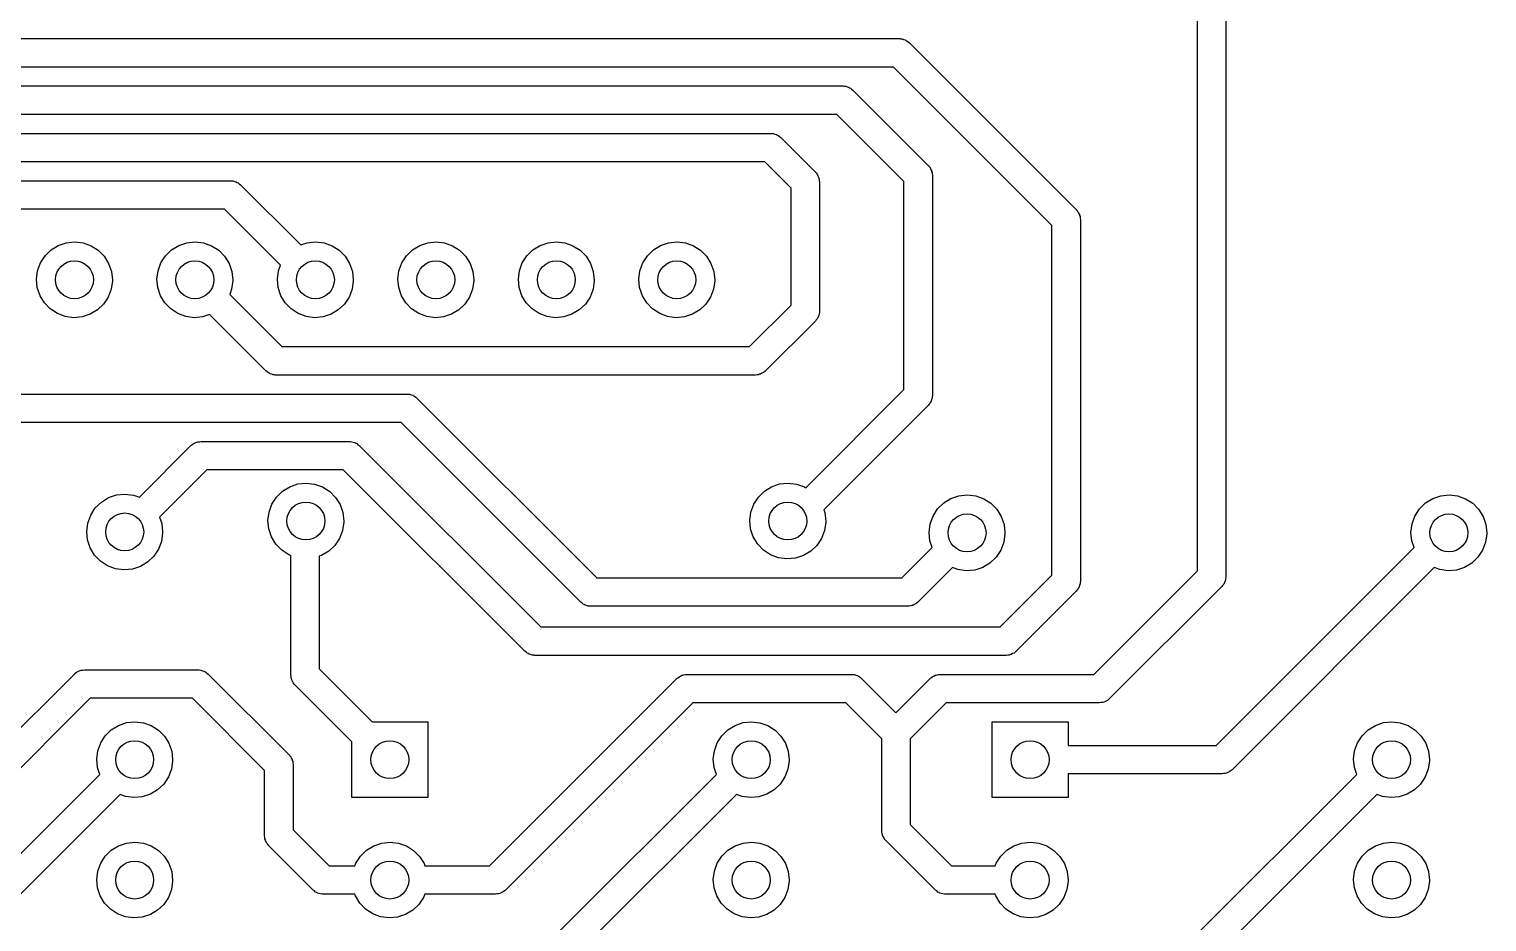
# Model space of a CAD drawing. Extents: x 21 to 79.3, y -79.1 to -20.3.
# Drawn here: x 47.74 to 78.47, y -53.02 to -34.18 of the extents above; entities that cross this region are included whole.
import ezdxf

# ---------------------------------------------------------------- set-up
doc = ezdxf.new("R2010")
doc.units = 0
doc.layers.add('BLACK', color=7, linetype='CONTINUOUS')

msp = doc.modelspace()

# ---------------------------------------------------------------- linework, layer by layer
at = {"layer": 'BLACK', "linetype": 'CONTINUOUS'}
for p, q in [((72.3675, -45.6082), (72.3675, -32.8768)), ((72.9675, -32.881), (72.9675, -45.7325)), ((46.5657, -34.3814), (66.0814, -34.3814)), ((66.0814, -34.3814), (66.0915, -34.3824)), ((66.0915, -34.3824), (66.0961, -34.3818)), ((66.0961, -34.3818), (66.1038, -34.3836)), ((66.1038, -34.3836), (66.1397, -34.3872)), ((66.1397, -34.3872), (66.1706, -34.3995)), ((66.1706, -34.3995), (66.203, -34.4072)), ((66.203, -34.4072), (66.2212, -34.4197)), ((66.2212, -34.4197), (66.2417, -34.4279)), ((66.2417, -34.4279), (66.2661, -34.4505)), ((66.2661, -34.4505), (66.2936, -34.4693)), ((66.2936, -34.4693), (69.8121, -37.9879)), ((65.9572, -34.9814), (46.4414, -34.9814)), ((69.3, -38.3243), (65.9572, -34.9814)), ((43.2443, -35.381), (64.891, -35.381)), ((64.891, -35.381), (64.901, -35.3819)), ((64.901, -35.3819), (64.9056, -35.3813)), ((64.9056, -35.3813), (64.9134, -35.3832)), ((64.9134, -35.3832), (64.9492, -35.3867)), ((64.9492, -35.3867), (64.9801, -35.399)), ((64.9801, -35.399), (65.0125, -35.4067)), ((65.0125, -35.4067), (65.0307, -35.4192)), ((65.0307, -35.4192), (65.0513, -35.4274)), ((65.0513, -35.4274), (65.0757, -35.45)), ((65.0757, -35.45), (65.1031, -35.4688)), ((65.1031, -35.4688), (66.6921, -37.0579)), ((64.7667, -35.981), (43.12, -35.981)), ((66.18, -37.3943), (64.7667, -35.981)), ((42.4147, -36.3805), (63.3705, -36.3805)), ((63.3705, -36.3805), (63.3805, -36.3815)), ((63.3805, -36.3815), (63.3851, -36.3808)), ((63.3851, -36.3808), (63.3929, -36.3827)), ((63.3929, -36.3827), (63.4287, -36.3862)), ((63.4287, -36.3862), (63.4597, -36.3985)), ((63.4597, -36.3985), (63.492, -36.4062)), ((63.492, -36.4062), (63.5102, -36.4187)), ((63.5102, -36.4187), (63.5308, -36.4269)), ((63.5308, -36.4269), (63.5552, -36.4495)), ((63.5552, -36.4495), (63.5826, -36.4683)), ((63.5826, -36.4683), (64.3121, -37.1979)), ((63.2462, -36.9805), (42.2905, -36.9805)), ((63.8, -37.5343), (63.2462, -36.9805)), ((66.6921, -37.0579), (66.6985, -37.0657)), ((66.6985, -37.0657), (66.7022, -37.0685)), ((66.7022, -37.0685), (66.7064, -37.0753)), ((66.7064, -37.0753), (66.7293, -37.1031)), ((66.7293, -37.1031), (66.7424, -37.1337)), ((66.7424, -37.1337), (66.7599, -37.162)), ((66.7599, -37.162), (66.7639, -37.1837)), ((66.7639, -37.1837), (66.7727, -37.204)), ((39.1243, -37.38), (51.98, -37.38)), ((51.98, -37.38), (51.9901, -37.381)), ((51.9901, -37.381), (51.9947, -37.3804)), ((51.9947, -37.3804), (52.0024, -37.3822)), ((52.0024, -37.3822), (52.0383, -37.3857)), ((52.0383, -37.3857), (52.0692, -37.398)), ((52.0692, -37.398), (52.1015, -37.4057)), ((52.1015, -37.4057), (52.1198, -37.4182)), ((52.1198, -37.4182), (52.1403, -37.4264)), ((52.1403, -37.4264), (52.1647, -37.449)), ((52.1647, -37.449), (52.1921, -37.4679)), ((52.1921, -37.4679), (53.46, -38.7357)), ((64.3121, -37.1979), (64.3185, -37.2057)), ((64.3185, -37.2057), (64.3222, -37.2085)), ((64.3222, -37.2085), (64.3264, -37.2153)), ((64.3264, -37.2153), (64.3493, -37.2431)), ((64.3493, -37.2431), (64.3624, -37.2737)), ((64.3624, -37.2737), (64.3799, -37.302)), ((64.3799, -37.302), (64.3839, -37.3237)), ((64.3839, -37.3237), (64.3927, -37.344)), ((64.3927, -37.344), (64.3939, -37.3773)), ((64.3939, -37.3773), (64.4, -37.41)), ((64.4, -37.41), (64.4, -40.13)), ((66.18, -41.7857), (66.18, -37.3943)), ((66.7727, -37.204), (66.7739, -37.2373)), ((66.7739, -37.2373), (66.78, -37.27)), ((66.78, -37.27), (66.78, -41.91)), ((63.8, -40.0057), (63.8, -37.5343)), ((51.8557, -37.98), (39, -37.98)), ((53.0365, -39.1608), (51.8557, -37.98)), ((69.8121, -37.9879), (69.8185, -37.9957)), ((69.8185, -37.9957), (69.8222, -37.9985)), ((69.8222, -37.9985), (69.8264, -38.0053)), ((69.8264, -38.0053), (69.8493, -38.0331)), ((69.8493, -38.0331), (69.8624, -38.0637)), ((69.8624, -38.0637), (69.8799, -38.092)), ((69.8799, -38.092), (69.8839, -38.1137)), ((69.3, -45.7057), (69.3, -38.3243)), ((69.8839, -38.1137), (69.8927, -38.134)), ((69.8927, -38.134), (69.8939, -38.1673)), ((69.8939, -38.1673), (69.9, -38.2)), ((69.9, -38.2), (69.9, -45.83)), ((48.3494, -38.7461), (48.5182, -38.6887)), ((48.5182, -38.6887), (48.6956, -38.67)), ((48.6956, -38.67), (48.8727, -38.6911)), ((48.8727, -38.6911), (49.0407, -38.751)), ((50.8894, -38.7461), (51.0582, -38.6887)), ((51.0582, -38.6887), (51.2356, -38.67)), ((51.2356, -38.67), (51.4127, -38.6911)), ((51.4127, -38.6911), (51.5807, -38.751)), ((53.46, -38.7357), (53.5982, -38.6887)), ((53.5982, -38.6887), (53.7756, -38.67)), ((53.7756, -38.67), (53.9527, -38.6911)), ((53.9527, -38.6911), (54.1207, -38.751)), ((55.9694, -38.7461), (56.1382, -38.6887)), ((56.1382, -38.6887), (56.3156, -38.67)), ((56.3156, -38.67), (56.4927, -38.6911)), ((56.4927, -38.6911), (56.6607, -38.751)), ((58.5094, -38.7461), (58.6782, -38.6887)), ((58.6782, -38.6887), (58.8556, -38.67)), ((58.8556, -38.67), (59.0327, -38.6911)), ((59.0327, -38.6911), (59.2007, -38.751)), ((61.0494, -38.7461), (61.2182, -38.6887)), ((61.2182, -38.6887), (61.3956, -38.67)), ((61.3956, -38.67), (61.5727, -38.6911)), ((61.5727, -38.6911), (61.7407, -38.751)), ((47.9734, -39.1143), (48.07, -38.9644)), ((48.07, -38.9644), (48.1975, -38.8396)), ((48.1975, -38.8396), (48.3494, -38.7461)), ((49.0407, -38.751), (49.1913, -38.8465)), ((49.1913, -38.8465), (49.317, -38.9731)), ((49.317, -38.9731), (49.4115, -39.1243)), ((50.5134, -39.1143), (50.61, -38.9644)), ((50.61, -38.9644), (50.7375, -38.8396)), ((50.7375, -38.8396), (50.8894, -38.7461)), ((51.5807, -38.751), (51.7313, -38.8465)), ((51.7313, -38.8465), (51.857, -38.9731)), ((51.857, -38.9731), (51.9515, -39.1243)), ((54.1207, -38.751), (54.2713, -38.8465)), ((54.2713, -38.8465), (54.397, -38.9731)), ((54.397, -38.9731), (54.4915, -39.1243)), ((55.5934, -39.1143), (55.69, -38.9644)), ((55.69, -38.9644), (55.8175, -38.8396)), ((55.8175, -38.8396), (55.9694, -38.7461)), ((56.6607, -38.751), (56.8113, -38.8465)), ((56.8113, -38.8465), (56.937, -38.9731)), ((56.937, -38.9731), (57.0315, -39.1243)), ((58.1334, -39.1143), (58.23, -38.9644)), ((58.23, -38.9644), (58.3575, -38.8396)), ((58.3575, -38.8396), (58.5094, -38.7461)), ((59.2007, -38.751), (59.3513, -38.8465)), ((59.3513, -38.8465), (59.477, -38.9731)), ((59.477, -38.9731), (59.5715, -39.1243)), ((60.6734, -39.1143), (60.77, -38.9644)), ((60.77, -38.9644), (60.8975, -38.8396)), ((60.8975, -38.8396), (61.0494, -38.7461)), ((61.7407, -38.751), (61.8913, -38.8465)), ((61.8913, -38.8465), (62.017, -38.9731)), ((62.017, -38.9731), (62.1115, -39.1243)), ((47.8901, -39.4588), (47.9124, -39.2819)), ((47.9124, -39.2819), (47.9734, -39.1143)), ((49.4115, -39.1243), (49.4701, -39.2928)), ((49.4701, -39.2928), (49.49, -39.47)), ((50.4301, -39.4588), (50.4524, -39.2819)), ((50.4524, -39.2819), (50.5134, -39.1143)), ((51.9515, -39.1243), (52.0101, -39.2928)), ((52.0101, -39.2928), (52.03, -39.47)), ((52.9701, -39.4588), (52.9924, -39.2819)), ((52.9924, -39.2819), (53.0365, -39.1608)), ((54.4915, -39.1243), (54.5501, -39.2928)), ((54.5501, -39.2928), (54.57, -39.47)), ((55.5101, -39.4588), (55.5324, -39.2819)), ((55.5324, -39.2819), (55.5934, -39.1143)), ((57.0315, -39.1243), (57.0901, -39.2928)), ((57.0901, -39.2928), (57.11, -39.47)), ((58.0501, -39.4588), (58.0724, -39.2819)), ((58.0724, -39.2819), (58.1334, -39.1143)), ((59.5715, -39.1243), (59.6301, -39.2928)), ((59.6301, -39.2928), (59.65, -39.47)), ((60.5901, -39.4588), (60.6124, -39.2819)), ((60.6124, -39.2819), (60.6734, -39.1143)), ((62.1115, -39.1243), (62.1701, -39.2928)), ((62.1701, -39.2928), (62.19, -39.47)), ((47.9075, -39.6363), (47.8901, -39.4588)), ((47.9638, -39.8056), (47.9075, -39.6363)), ((49.4897, -39.4923), (49.4649, -39.669)), ((49.49, -39.47), (49.4897, -39.4923)), ((50.4475, -39.6363), (50.4301, -39.4588)), ((50.5038, -39.8056), (50.4475, -39.6363)), ((52.0297, -39.4923), (52.0049, -39.669)), ((52.03, -39.47), (52.0297, -39.4923)), ((52.9875, -39.6363), (52.9701, -39.4588)), ((53.0438, -39.8056), (52.9875, -39.6363)), ((54.5697, -39.4923), (54.5449, -39.669)), ((54.57, -39.47), (54.5697, -39.4923)), ((55.5275, -39.6363), (55.5101, -39.4588)), ((55.5838, -39.8056), (55.5275, -39.6363)), ((57.1097, -39.4923), (57.0849, -39.669)), ((57.11, -39.47), (57.1097, -39.4923)), ((58.0675, -39.6363), (58.0501, -39.4588)), ((58.1238, -39.8056), (58.0675, -39.6363)), ((59.6497, -39.4923), (59.6249, -39.669)), ((59.65, -39.47), (59.6497, -39.4923)), ((60.6075, -39.6363), (60.5901, -39.4588)), ((60.6638, -39.8056), (60.6075, -39.6363)), ((62.1897, -39.4923), (62.1649, -39.669)), ((62.19, -39.47), (62.1897, -39.4923)), ((48.0562, -39.9581), (47.9638, -39.8056)), ((49.4015, -39.8357), (49.3028, -39.9842)), ((49.4649, -39.669), (49.4015, -39.8357)), ((50.5962, -39.9581), (50.5038, -39.8056)), ((52.0049, -39.669), (51.9631, -39.7789)), ((51.9631, -39.7789), (53.0647, -40.8805)), ((53.1362, -39.9581), (53.0438, -39.8056)), ((54.4815, -39.8357), (54.3828, -39.9842)), ((54.5449, -39.669), (54.4815, -39.8357)), ((55.6762, -39.9581), (55.5838, -39.8056)), ((57.0215, -39.8357), (56.9228, -39.9842)), ((57.0849, -39.669), (57.0215, -39.8357)), ((58.2162, -39.9581), (58.1238, -39.8056)), ((59.5615, -39.8357), (59.4628, -39.9842)), ((59.6249, -39.669), (59.5615, -39.8357)), ((60.7562, -39.9581), (60.6638, -39.8056)), ((62.1015, -39.8357), (62.0028, -39.9842)), ((62.1649, -39.669), (62.1015, -39.8357)), ((48.1801, -40.0864), (48.0562, -39.9581)), ((48.3293, -40.1841), (48.1801, -40.0864)), ((48.4965, -40.2462), (48.3293, -40.1841)), ((48.6732, -40.2698), (48.4965, -40.2462)), ((48.8509, -40.2537), (48.6732, -40.2698)), ((49.0205, -40.1985), (48.8509, -40.2537)), ((49.1737, -40.1072), (49.0205, -40.1985)), ((49.3028, -39.9842), (49.1737, -40.1072)), ((50.7201, -40.0864), (50.5962, -39.9581)), ((50.8693, -40.1841), (50.7201, -40.0864)), ((51.0365, -40.2462), (50.8693, -40.1841)), ((51.2132, -40.2698), (51.0365, -40.2462)), ((51.3909, -40.2537), (51.2132, -40.2698)), ((51.5407, -40.205), (51.3909, -40.2537)), ((52.7283, -41.3926), (51.5407, -40.205)), ((53.2601, -40.0864), (53.1362, -39.9581)), ((53.4093, -40.1841), (53.2601, -40.0864)), ((53.5765, -40.2462), (53.4093, -40.1841)), ((53.7532, -40.2698), (53.5765, -40.2462)), ((53.9309, -40.2537), (53.7532, -40.2698)), ((54.1005, -40.1985), (53.9309, -40.2537)), ((54.2537, -40.1072), (54.1005, -40.1985)), ((54.3828, -39.9842), (54.2537, -40.1072)), ((55.8001, -40.0864), (55.6762, -39.9581)), ((55.9493, -40.1841), (55.8001, -40.0864)), ((56.1165, -40.2462), (55.9493, -40.1841)), ((56.2932, -40.2698), (56.1165, -40.2462)), ((56.4709, -40.2537), (56.2932, -40.2698)), ((56.6405, -40.1985), (56.4709, -40.2537)), ((56.7937, -40.1072), (56.6405, -40.1985)), ((56.9228, -39.9842), (56.7937, -40.1072)), ((58.3401, -40.0864), (58.2162, -39.9581)), ((58.4893, -40.1841), (58.3401, -40.0864)), ((58.6565, -40.2462), (58.4893, -40.1841)), ((58.8332, -40.2698), (58.6565, -40.2462)), ((59.0109, -40.2537), (58.8332, -40.2698)), ((59.1805, -40.1985), (59.0109, -40.2537)), ((59.3337, -40.1072), (59.1805, -40.1985)), ((59.4628, -39.9842), (59.3337, -40.1072)), ((60.8801, -40.0864), (60.7562, -39.9581)), ((61.0293, -40.1841), (60.8801, -40.0864)), ((61.1965, -40.2462), (61.0293, -40.1841)), ((61.3732, -40.2698), (61.1965, -40.2462)), ((61.5509, -40.2537), (61.3732, -40.2698)), ((61.7205, -40.1985), (61.5509, -40.2537)), ((61.8737, -40.1072), (61.7205, -40.1985)), ((62.0028, -39.9842), (61.8737, -40.1072)), ((62.9253, -40.8805), (63.8, -40.0057)), ((64.3743, -40.2515), (64.3618, -40.2698)), ((64.382, -40.2192), (64.3743, -40.2515)), ((64.3943, -40.1883), (64.382, -40.2192)), ((64.3978, -40.1524), (64.3943, -40.1883)), ((64.3996, -40.1447), (64.3978, -40.1524)), ((64.4, -40.13), (64.399, -40.1401)), ((64.399, -40.1401), (64.3996, -40.1447)), ((64.3121, -40.3421), (63.2617, -41.3926)), ((64.331, -40.3147), (64.3121, -40.3421)), ((64.3536, -40.2903), (64.331, -40.3147)), ((64.3618, -40.2698), (64.3536, -40.2903)), ((53.0647, -40.8805), (62.9253, -40.8805)), ((52.7558, -41.4114), (52.7283, -41.3926)), ((52.7802, -41.4341), (52.7558, -41.4114)), ((52.8007, -41.4423), (52.7802, -41.4341)), ((52.8189, -41.4548), (52.8007, -41.4423)), ((52.8513, -41.4624), (52.8189, -41.4548)), ((52.8822, -41.4748), (52.8513, -41.4624)), ((52.9181, -41.4783), (52.8822, -41.4748)), ((52.9258, -41.4801), (52.9181, -41.4783)), ((52.9304, -41.4795), (52.9258, -41.4801)), ((52.9405, -41.4805), (52.9304, -41.4795)), ((63.0495, -41.4805), (52.9405, -41.4805)), ((63.0822, -41.4744), (63.0495, -41.4805)), ((63.1155, -41.4731), (63.0822, -41.4744)), ((63.1358, -41.4644), (63.1155, -41.4731)), ((63.1575, -41.4604), (63.1358, -41.4644)), ((63.1858, -41.4429), (63.1575, -41.4604)), ((63.2164, -41.4298), (63.1858, -41.4429)), ((63.2443, -41.4069), (63.2164, -41.4298)), ((63.251, -41.4027), (63.2443, -41.4069)), ((63.2538, -41.399), (63.251, -41.4027)), ((63.2617, -41.3926), (63.2538, -41.399)), ((64.1077, -43.8581), (66.18, -41.7857)), ((43.9043, -41.88), (55.7, -41.88)), ((55.7, -41.88), (55.7101, -41.881)), ((55.7101, -41.881), (55.7147, -41.8804)), ((55.7147, -41.8804), (55.7224, -41.8822)), ((55.7224, -41.8822), (55.7583, -41.8857)), ((55.7583, -41.8857), (55.7892, -41.898)), ((55.7892, -41.898), (55.8215, -41.9057)), ((55.8215, -41.9057), (55.8398, -41.9182)), ((55.8398, -41.9182), (55.8603, -41.9264)), ((55.8603, -41.9264), (55.8847, -41.949)), ((55.8847, -41.949), (55.9121, -41.9679)), ((55.9121, -41.9679), (59.7038, -45.7595)), ((66.711, -42.0947), (66.6921, -42.1221)), ((66.7336, -42.0703), (66.711, -42.0947)), ((66.7418, -42.0498), (66.7336, -42.0703)), ((66.7543, -42.0315), (66.7418, -42.0498)), ((66.762, -41.9992), (66.7543, -42.0315)), ((66.7743, -41.9683), (66.762, -41.9992)), ((66.7778, -41.9324), (66.7743, -41.9683)), ((66.7796, -41.9247), (66.7778, -41.9324)), ((66.78, -41.91), (66.779, -41.92)), ((66.779, -41.92), (66.7796, -41.9247)), ((66.6921, -42.1221), (64.4898, -44.3245)), ((55.5757, -42.48), (43.78, -42.48)), ((59.3674, -46.2716), (55.5757, -42.48)), ((50.0595, -44.0563), (51.1474, -42.9684)), ((51.1474, -42.9684), (51.1552, -42.9619)), ((51.1552, -42.9619), (51.158, -42.9582)), ((51.158, -42.9582), (51.1648, -42.9541)), ((51.1648, -42.9541), (51.1926, -42.9312)), ((51.1926, -42.9312), (51.2232, -42.9181)), ((51.2232, -42.9181), (51.2515, -42.9006)), ((51.2515, -42.9006), (51.2732, -42.8966)), ((51.2732, -42.8966), (51.2936, -42.8878)), ((51.2936, -42.8878), (51.3268, -42.8866)), ((51.3268, -42.8866), (51.3595, -42.8805)), ((51.3595, -42.8805), (54.4805, -42.8805)), ((54.4805, -42.8805), (54.4905, -42.8815)), ((54.4905, -42.8815), (54.4951, -42.8808)), ((54.4951, -42.8808), (54.5029, -42.8827)), ((54.5029, -42.8827), (54.5388, -42.8862)), ((54.5388, -42.8862), (54.5697, -42.8985)), ((54.5697, -42.8985), (54.602, -42.9062)), ((54.602, -42.9062), (54.6203, -42.9187)), ((54.6203, -42.9187), (54.6408, -42.9269)), ((54.6408, -42.9269), (54.6652, -42.9495)), ((54.6652, -42.9495), (54.6926, -42.9684)), ((54.6926, -42.9684), (58.5202, -46.796)), ((51.4838, -43.4805), (50.484, -44.4803)), ((54.3562, -43.4805), (51.4838, -43.4805)), ((58.1838, -47.3081), (54.3562, -43.4805)), ((52.95, -44.0544), (53.0775, -43.9296)), ((53.0775, -43.9296), (53.2294, -43.8361)), ((53.2294, -43.8361), (53.3982, -43.7787)), ((53.3982, -43.7787), (53.5756, -43.76)), ((53.5756, -43.76), (53.7527, -43.7811)), ((53.7527, -43.7811), (53.9207, -43.841)), ((53.9207, -43.841), (54.0713, -43.9365)), ((54.0713, -43.9365), (54.197, -44.0631)), ((63.11, -44.0544), (63.2375, -43.9296)), ((63.2375, -43.9296), (63.3894, -43.8361)), ((63.3894, -43.8361), (63.5582, -43.7787)), ((63.5582, -43.7787), (63.7356, -43.76)), ((63.7356, -43.76), (63.9127, -43.7811)), ((63.9127, -43.7811), (64.0807, -43.841)), ((64.0807, -43.841), (64.1077, -43.8581)), ((49.13, -44.2844), (49.2575, -44.1596)), ((49.2575, -44.1596), (49.4094, -44.0661)), ((49.4094, -44.0661), (49.5782, -44.0087)), ((49.5782, -44.0087), (49.7556, -43.99)), ((49.7556, -43.99), (49.9327, -44.0111)), ((49.9327, -44.0111), (50.0595, -44.0563)), ((52.7924, -44.3719), (52.8534, -44.2043)), ((52.8534, -44.2043), (52.95, -44.0544)), ((54.197, -44.0631), (54.2915, -44.2143)), ((54.2915, -44.2143), (54.3501, -44.3828)), ((62.9524, -44.3719), (63.0134, -44.2043)), ((63.0134, -44.2043), (63.11, -44.0544)), ((66.89, -44.3044), (67.0175, -44.1796)), ((67.0175, -44.1796), (67.1694, -44.0861)), ((67.1694, -44.0861), (67.3382, -44.0287)), ((67.3382, -44.0287), (67.5156, -44.01)), ((67.5156, -44.01), (67.6927, -44.0311)), ((67.6927, -44.0311), (67.8607, -44.091)), ((67.8607, -44.091), (68.0113, -44.1865)), ((68.0113, -44.1865), (68.137, -44.3131)), ((77.05, -44.3044), (77.1775, -44.1796)), ((77.1775, -44.1796), (77.3294, -44.0861)), ((77.3294, -44.0861), (77.4982, -44.0287)), ((77.4982, -44.0287), (77.6756, -44.01)), ((77.6756, -44.01), (77.8527, -44.0311)), ((77.8527, -44.0311), (78.0207, -44.091)), ((78.0207, -44.091), (78.1713, -44.1865)), ((78.1713, -44.1865), (78.297, -44.3131)), ((48.9724, -44.6019), (49.0334, -44.4343)), ((49.0334, -44.4343), (49.13, -44.2844)), ((50.484, -44.4803), (50.5301, -44.6128)), ((52.7701, -44.5488), (52.7924, -44.3719)), ((52.7875, -44.7263), (52.7701, -44.5488)), ((54.3501, -44.3828), (54.37, -44.56)), ((54.37, -44.56), (54.3697, -44.5823)), ((62.9301, -44.5488), (62.9524, -44.3719)), ((62.9475, -44.7263), (62.9301, -44.5488)), ((64.4898, -44.3245), (64.5101, -44.3828)), ((64.5101, -44.3828), (64.53, -44.56)), ((64.53, -44.56), (64.5297, -44.5823)), ((66.7324, -44.6219), (66.7934, -44.4543)), ((66.7934, -44.4543), (66.89, -44.3044)), ((68.137, -44.3131), (68.2315, -44.4643)), ((68.2315, -44.4643), (68.2901, -44.6328)), ((76.8924, -44.6219), (76.9534, -44.4543)), ((76.9534, -44.4543), (77.05, -44.3044)), ((78.297, -44.3131), (78.3915, -44.4643)), ((78.3915, -44.4643), (78.4501, -44.6328)), ((48.9501, -44.7788), (48.9724, -44.6019)), ((48.9675, -44.9563), (48.9501, -44.7788)), ((50.5497, -44.8123), (50.5249, -44.989)), ((50.5301, -44.6128), (50.55, -44.79)), ((50.55, -44.79), (50.5497, -44.8123)), ((52.8438, -44.8956), (52.7875, -44.7263)), ((54.3449, -44.759), (54.2815, -44.9257)), ((54.3697, -44.5823), (54.3449, -44.759)), ((63.0038, -44.8956), (62.9475, -44.7263)), ((64.5049, -44.759), (64.4415, -44.9257)), ((64.5297, -44.5823), (64.5049, -44.759)), ((66.7101, -44.7988), (66.7324, -44.6219)), ((66.7275, -44.9763), (66.7101, -44.7988)), ((68.3097, -44.8323), (68.2849, -45.009)), ((68.2901, -44.6328), (68.31, -44.81)), ((68.31, -44.81), (68.3097, -44.8323)), ((76.8701, -44.7988), (76.8924, -44.6219)), ((76.8875, -44.9763), (76.8701, -44.7988)), ((78.4697, -44.8323), (78.4449, -45.009)), ((78.4501, -44.6328), (78.47, -44.81)), ((78.47, -44.81), (78.4697, -44.8323)), ((49.0238, -45.1256), (48.9675, -44.9563)), ((49.1162, -45.2781), (49.0238, -45.1256)), ((50.4615, -45.1557), (50.3628, -45.3042)), ((50.5249, -44.989), (50.4615, -45.1557)), ((52.9362, -45.0481), (52.8438, -44.8956)), ((53.0601, -45.1764), (52.9362, -45.0481)), ((53.2093, -45.2741), (53.0601, -45.1764)), ((54.1828, -45.0742), (54.0537, -45.1972)), ((54.2815, -44.9257), (54.1828, -45.0742)), ((63.0962, -45.0481), (63.0038, -44.8956)), ((63.2201, -45.1764), (63.0962, -45.0481)), ((63.3693, -45.2741), (63.2201, -45.1764)), ((64.3428, -45.0742), (64.2137, -45.1972)), ((64.4415, -44.9257), (64.3428, -45.0742)), ((66.1362, -45.7595), (66.7754, -45.1203)), ((66.7754, -45.1203), (66.7275, -44.9763)), ((68.2215, -45.1757), (68.1228, -45.3242)), ((68.2849, -45.009), (68.2215, -45.1757)), ((72.7607, -49.295), (76.9354, -45.1203)), ((76.9354, -45.1203), (76.8875, -44.9763)), ((78.3815, -45.1757), (78.2828, -45.3242)), ((78.4449, -45.009), (78.3815, -45.1757)), ((49.2401, -45.4064), (49.1162, -45.2781)), ((49.3893, -45.5041), (49.2401, -45.4064)), ((50.2337, -45.4272), (50.0805, -45.5185)), ((50.3628, -45.3042), (50.2337, -45.4272)), ((53.25, -45.2892), (53.2093, -45.2741)), ((53.25, -47.805), (53.25, -45.2892)), ((53.9005, -45.2885), (53.85, -45.3049)), ((53.85, -45.3049), (53.85, -47.6807)), ((54.0537, -45.1972), (53.9005, -45.2885)), ((63.5365, -45.3362), (63.3693, -45.2741)), ((63.7132, -45.3598), (63.5365, -45.3362)), ((63.8909, -45.3437), (63.7132, -45.3598)), ((64.0605, -45.2885), (63.8909, -45.3437)), ((64.2137, -45.1972), (64.0605, -45.2885)), ((67.9937, -45.4472), (67.8405, -45.5385)), ((68.1228, -45.3242), (67.9937, -45.4472)), ((78.1537, -45.4472), (78.0005, -45.5385)), ((78.2828, -45.3242), (78.1537, -45.4472)), ((49.5565, -45.5662), (49.3893, -45.5041)), ((49.7332, -45.5898), (49.5565, -45.5662)), ((49.9109, -45.5737), (49.7332, -45.5898)), ((50.0805, -45.5185), (49.9109, -45.5737)), ((59.7038, -45.7595), (66.1362, -45.7595)), ((67.201, -45.5433), (66.4726, -46.2716)), ((67.3165, -45.5862), (67.201, -45.5433)), ((67.4932, -45.6098), (67.3165, -45.5862)), ((67.6709, -45.5937), (67.4932, -45.6098)), ((67.8405, -45.5385), (67.6709, -45.5937)), ((68.2098, -46.796), (69.3, -45.7057)), ((70.1802, -47.7955), (72.3675, -45.6082)), ((72.9618, -45.7908), (72.9495, -45.8217)), ((72.9653, -45.7549), (72.9618, -45.7908)), ((72.9671, -45.7472), (72.9653, -45.7549)), ((72.9675, -45.7325), (72.9665, -45.7426)), ((72.9665, -45.7426), (72.9671, -45.7472)), ((77.361, -45.5433), (73.0971, -49.8071)), ((77.4765, -45.5862), (77.361, -45.5433)), ((77.6532, -45.6098), (77.4765, -45.5862)), ((77.8309, -45.5937), (77.6532, -45.6098)), ((78.0005, -45.5385), (77.8309, -45.5937)), ((69.8121, -46.0421), (68.5462, -47.3081)), ((69.831, -46.0147), (69.8121, -46.0421)), ((69.8536, -45.9903), (69.831, -46.0147)), ((69.8618, -45.9698), (69.8536, -45.9903)), ((69.8743, -45.9515), (69.8618, -45.9698)), ((69.882, -45.9192), (69.8743, -45.9515)), ((69.8943, -45.8883), (69.882, -45.9192)), ((69.8978, -45.8524), (69.8943, -45.8883)), ((69.8996, -45.8447), (69.8978, -45.8524)), ((69.9, -45.83), (69.899, -45.84)), ((69.899, -45.84), (69.8996, -45.8447)), ((72.8796, -45.9446), (70.5166, -48.3076)), ((72.8985, -45.9172), (72.8796, -45.9446)), ((72.9211, -45.8928), (72.8985, -45.9172)), ((72.9293, -45.8723), (72.9211, -45.8928)), ((72.9418, -45.854), (72.9293, -45.8723)), ((72.9495, -45.8217), (72.9418, -45.854)), ((59.3948, -46.2905), (59.3674, -46.2716)), ((59.4192, -46.3131), (59.3948, -46.2905)), ((59.4397, -46.3213), (59.4192, -46.3131)), ((59.458, -46.3338), (59.4397, -46.3213)), ((59.4903, -46.3415), (59.458, -46.3338)), ((59.5212, -46.3538), (59.4903, -46.3415)), ((59.5571, -46.3573), (59.5212, -46.3538)), ((59.5649, -46.3592), (59.5571, -46.3573)), ((59.5695, -46.3585), (59.5649, -46.3592)), ((59.5795, -46.3595), (59.5695, -46.3585)), ((66.2605, -46.3595), (59.5795, -46.3595)), ((66.2932, -46.3534), (66.2605, -46.3595)), ((66.3264, -46.3522), (66.2932, -46.3534)), ((66.3468, -46.3434), (66.3264, -46.3522)), ((66.3685, -46.3394), (66.3468, -46.3434)), ((66.3968, -46.3219), (66.3685, -46.3394)), ((66.4274, -46.3088), (66.3968, -46.3219)), ((66.4552, -46.2859), (66.4274, -46.3088)), ((66.462, -46.2818), (66.4552, -46.2859)), ((66.4648, -46.2781), (66.462, -46.2818)), ((66.4726, -46.2716), (66.4648, -46.2781)), ((58.5202, -46.796), (68.2098, -46.796)), ((58.2113, -47.3269), (58.1838, -47.3081)), ((58.2357, -47.3495), (58.2113, -47.3269)), ((68.5288, -47.3224), (68.5009, -47.3453)), ((68.5355, -47.3182), (68.5288, -47.3224)), ((68.5384, -47.3145), (68.5355, -47.3182)), ((68.5462, -47.3081), (68.5384, -47.3145)), ((58.2562, -47.3577), (58.2357, -47.3495)), ((58.2744, -47.3702), (58.2562, -47.3577)), ((58.3068, -47.3779), (58.2744, -47.3702)), ((58.3377, -47.3903), (58.3068, -47.3779)), ((58.3736, -47.3938), (58.3377, -47.3903)), ((58.3813, -47.3956), (58.3736, -47.3938)), ((58.3859, -47.395), (58.3813, -47.3956)), ((58.396, -47.396), (58.3859, -47.395)), ((68.334, -47.396), (58.396, -47.396)), ((68.3667, -47.3899), (68.334, -47.396)), ((68.4, -47.3886), (68.3667, -47.3899)), ((68.4203, -47.3799), (68.4, -47.3886)), ((68.442, -47.3759), (68.4203, -47.3799)), ((68.4703, -47.3584), (68.442, -47.3759)), ((68.5009, -47.3453), (68.4703, -47.3584)), ((44.6407, -51.835), (48.6879, -47.7879)), ((48.6879, -47.7879), (48.6957, -47.7815)), ((48.6957, -47.7815), (48.6985, -47.7778)), ((48.6985, -47.7778), (48.7053, -47.7736)), ((48.7053, -47.7736), (48.7331, -47.7507)), ((48.7331, -47.7507), (48.7637, -47.7376)), ((48.7637, -47.7376), (48.792, -47.7201)), ((48.792, -47.7201), (48.8137, -47.7161)), ((48.8137, -47.7161), (48.834, -47.7073)), ((48.834, -47.7073), (48.8673, -47.7061)), ((48.8673, -47.7061), (48.9, -47.7)), ((48.9, -47.7), (51.3, -47.7)), ((51.3, -47.7), (51.3101, -47.701)), ((51.3101, -47.701), (51.3147, -47.7004)), ((51.3147, -47.7004), (51.3224, -47.7022)), ((51.3224, -47.7022), (51.3583, -47.7057)), ((51.3583, -47.7057), (51.3892, -47.718)), ((51.3892, -47.718), (51.4215, -47.7257)), ((51.4215, -47.7257), (51.4398, -47.7382)), ((51.4398, -47.7382), (51.4603, -47.7464)), ((51.4603, -47.7464), (51.4847, -47.769)), ((51.4847, -47.769), (51.5121, -47.7879)), ((51.5121, -47.7879), (53.2121, -49.4879)), ((53.2561, -47.8377), (53.25, -47.805)), ((53.2573, -47.871), (53.2561, -47.8377)), ((53.2661, -47.8913), (53.2573, -47.871)), ((53.2701, -47.913), (53.2661, -47.8913)), ((53.2876, -47.9413), (53.2701, -47.913)), ((53.3007, -47.9719), (53.2876, -47.9413)), ((53.85, -47.6807), (54.9643, -48.795)), ((57.4407, -51.835), (61.3924, -47.8834)), ((61.3924, -47.8834), (61.4002, -47.8769)), ((61.4002, -47.8769), (61.403, -47.8732)), ((61.403, -47.8732), (61.4098, -47.8691)), ((61.4098, -47.8691), (61.4376, -47.8462)), ((61.4376, -47.8462), (61.4682, -47.8331)), ((61.4682, -47.8331), (61.4965, -47.8156)), ((61.4965, -47.8156), (61.5182, -47.8116)), ((61.5182, -47.8116), (61.5386, -47.8028)), ((61.5386, -47.8028), (61.5718, -47.8016)), ((61.5718, -47.8016), (61.6045, -47.7955)), ((61.6045, -47.7955), (65.0755, -47.7955)), ((65.0755, -47.7955), (65.0855, -47.7965)), ((65.0855, -47.7965), (65.0901, -47.7958)), ((65.0901, -47.7958), (65.0979, -47.7977)), ((65.0979, -47.7977), (65.1338, -47.8012)), ((65.1338, -47.8012), (65.1647, -47.8135)), ((65.1647, -47.8135), (65.197, -47.8212)), ((65.197, -47.8212), (65.2153, -47.8337)), ((65.2153, -47.8337), (65.2358, -47.8419)), ((65.2358, -47.8419), (65.2602, -47.8645)), ((65.2602, -47.8645), (65.2876, -47.8834)), ((65.2876, -47.8834), (66.01, -48.6057)), ((66.01, -48.6057), (66.7324, -47.8834)), ((66.7324, -47.8834), (66.7402, -47.8769)), ((66.7402, -47.8769), (66.743, -47.8732)), ((66.743, -47.8732), (66.7498, -47.8691)), ((66.7498, -47.8691), (66.7776, -47.8462)), ((66.7776, -47.8462), (66.8082, -47.8331)), ((66.8082, -47.8331), (66.8365, -47.8156)), ((66.8365, -47.8156), (66.8582, -47.8116)), ((66.8582, -47.8116), (66.8786, -47.8028)), ((66.8786, -47.8028), (66.9118, -47.8016)), ((66.9118, -47.8016), (66.9445, -47.7955)), ((66.9445, -47.7955), (70.1802, -47.7955)), ((53.3236, -47.9997), (53.3007, -47.9719)), ((53.3278, -48.0065), (53.3236, -47.9997)), ((53.3315, -48.0093), (53.3278, -48.0065)), ((53.3379, -48.0171), (53.3315, -48.0093)), ((54.54, -49.2193), (53.3379, -48.0171)), ((49.0243, -48.3), (44.9771, -52.3471)), ((51.1757, -48.3), (49.0243, -48.3)), ((52.7, -49.8243), (51.1757, -48.3)), ((61.7288, -48.3955), (57.7771, -52.3471)), ((64.9512, -48.3955), (61.7288, -48.3955)), ((65.71, -49.1543), (64.9512, -48.3955)), ((67.0688, -48.3955), (66.31, -49.1543)), ((70.3045, -48.3955), (67.0688, -48.3955)), ((70.3372, -48.3894), (70.3045, -48.3955)), ((70.3705, -48.3881), (70.3372, -48.3894)), ((70.3908, -48.3794), (70.3705, -48.3881)), ((70.4125, -48.3754), (70.3908, -48.3794)), ((70.4408, -48.3579), (70.4125, -48.3754)), ((70.4714, -48.3448), (70.4408, -48.3579)), ((70.4993, -48.3219), (70.4714, -48.3448)), ((70.506, -48.3177), (70.4993, -48.3219)), ((70.5088, -48.314), (70.506, -48.3177)), ((70.5166, -48.3076), (70.5088, -48.314)), ((49.6194, -48.8711), (49.7882, -48.8137)), ((49.7882, -48.8137), (49.9656, -48.795)), ((49.9656, -48.795), (50.1427, -48.8161)), ((50.1427, -48.8161), (50.3107, -48.876)), ((54.9643, -48.795), (56.14, -48.795)), ((56.14, -48.795), (56.14, -50.395)), ((62.6194, -48.8711), (62.7882, -48.8137)), ((62.7882, -48.8137), (62.9656, -48.795)), ((62.9656, -48.795), (63.1427, -48.8161)), ((63.1427, -48.8161), (63.3107, -48.876)), ((68.04, -50.395), (68.04, -48.795)), ((68.04, -48.795), (69.64, -48.795)), ((69.64, -48.795), (69.64, -49.295)), ((76.1194, -48.8711), (76.2882, -48.8137)), ((76.2882, -48.8137), (76.4656, -48.795)), ((76.4656, -48.795), (76.6427, -48.8161)), ((76.6427, -48.8161), (76.8107, -48.876)), ((49.2434, -49.2393), (49.34, -49.0894)), ((49.34, -49.0894), (49.4675, -48.9646)), ((49.4675, -48.9646), (49.6194, -48.8711)), ((50.3107, -48.876), (50.4613, -48.9715)), ((50.4613, -48.9715), (50.587, -49.0981)), ((50.587, -49.0981), (50.6815, -49.2493)), ((62.2434, -49.2393), (62.34, -49.0894)), ((62.34, -49.0894), (62.4675, -48.9646)), ((62.4675, -48.9646), (62.6194, -48.8711)), ((63.3107, -48.876), (63.4613, -48.9715)), ((63.4613, -48.9715), (63.587, -49.0981)), ((63.587, -49.0981), (63.6815, -49.2493)), ((65.71, -51.09), (65.71, -49.1543)), ((66.31, -49.1543), (66.31, -50.9657)), ((75.7434, -49.2393), (75.84, -49.0894)), ((75.84, -49.0894), (75.9675, -48.9646)), ((75.9675, -48.9646), (76.1194, -48.8711)), ((76.8107, -48.876), (76.9613, -48.9715)), ((76.9613, -48.9715), (77.087, -49.0981)), ((77.087, -49.0981), (77.1815, -49.2493)), ((49.1601, -49.5838), (49.1824, -49.4069)), ((49.1824, -49.4069), (49.2434, -49.2393)), ((50.6815, -49.2493), (50.7401, -49.4178)), ((50.7401, -49.4178), (50.76, -49.595)), ((54.54, -50.395), (54.54, -49.2193)), ((62.1601, -49.5838), (62.1824, -49.4069)), ((62.1824, -49.4069), (62.2434, -49.2393)), ((63.6815, -49.2493), (63.7401, -49.4178)), ((63.7401, -49.4178), (63.76, -49.595)), ((69.64, -49.295), (72.7607, -49.295)), ((75.6601, -49.5838), (75.6824, -49.4069)), ((75.6824, -49.4069), (75.7434, -49.2393)), ((77.1815, -49.2493), (77.2401, -49.4178)), ((77.2401, -49.4178), (77.26, -49.595)), ((49.1775, -49.7613), (49.1601, -49.5838)), ((49.2254, -49.9053), (49.1775, -49.7613)), ((50.7597, -49.6173), (50.7349, -49.794)), ((50.76, -49.595), (50.7597, -49.6173)), ((53.2121, -49.4879), (53.2185, -49.4957)), ((53.2185, -49.4957), (53.2222, -49.4985)), ((53.2222, -49.4985), (53.2264, -49.5053)), ((53.2264, -49.5053), (53.2493, -49.5331)), ((53.2493, -49.5331), (53.2624, -49.5637)), ((53.2624, -49.5637), (53.2799, -49.592)), ((53.2799, -49.592), (53.2839, -49.6137)), ((53.2839, -49.6137), (53.2927, -49.634)), ((53.2927, -49.634), (53.2939, -49.6673)), ((53.2939, -49.6673), (53.3, -49.7)), ((53.3, -49.7), (53.3, -51.0757)), ((62.1775, -49.7613), (62.1601, -49.5838)), ((62.2254, -49.9053), (62.1775, -49.7613)), ((63.7597, -49.6173), (63.7349, -49.794)), ((63.76, -49.595), (63.7597, -49.6173)), ((75.6775, -49.7613), (75.6601, -49.5838)), ((75.7254, -49.9053), (75.6775, -49.7613)), ((77.2597, -49.6173), (77.2349, -49.794)), ((77.26, -49.595), (77.2597, -49.6173)), ((45.9279, -53.2029), (49.2254, -49.9053)), ((50.6715, -49.9607), (50.5728, -50.1092)), ((50.7349, -49.794), (50.6715, -49.9607)), ((52.7, -51.2), (52.7, -49.8243)), ((58.9279, -53.2029), (62.2254, -49.9053)), ((63.6715, -49.9607), (63.5728, -50.1092)), ((63.7349, -49.794), (63.6715, -49.9607)), ((72.885, -49.895), (69.64, -49.895)), ((69.64, -49.895), (69.64, -50.395)), ((72.1279, -53.5029), (75.7254, -49.9053)), ((72.9177, -49.8889), (72.885, -49.895)), ((72.951, -49.8877), (72.9177, -49.8889)), ((72.9713, -49.8789), (72.951, -49.8877)), ((72.993, -49.8749), (72.9713, -49.8789)), ((73.0213, -49.8574), (72.993, -49.8749)), ((73.0519, -49.8443), (73.0213, -49.8574)), ((73.0797, -49.8214), (73.0519, -49.8443)), ((73.0865, -49.8172), (73.0797, -49.8214)), ((73.0893, -49.8135), (73.0865, -49.8172)), ((73.0971, -49.8071), (73.0893, -49.8135)), ((77.1715, -49.9607), (77.0728, -50.1092)), ((77.2349, -49.794), (77.1715, -49.9607)), ((49.651, -50.3283), (46.44, -53.5393)), ((49.7665, -50.3712), (49.651, -50.3283)), ((49.9432, -50.3948), (49.7665, -50.3712)), ((50.1209, -50.3787), (49.9432, -50.3948)), ((50.2905, -50.3235), (50.1209, -50.3787)), ((50.4437, -50.2322), (50.2905, -50.3235)), ((50.5728, -50.1092), (50.4437, -50.2322)), ((56.14, -50.395), (54.54, -50.395)), ((62.651, -50.3283), (59.44, -53.5393)), ((62.7665, -50.3712), (62.651, -50.3283)), ((62.9432, -50.3948), (62.7665, -50.3712)), ((63.1209, -50.3787), (62.9432, -50.3948)), ((63.2905, -50.3235), (63.1209, -50.3787)), ((63.4437, -50.2322), (63.2905, -50.3235)), ((63.5728, -50.1092), (63.4437, -50.2322)), ((69.64, -50.395), (68.04, -50.395)), ((76.151, -50.3283), (72.64, -53.8393)), ((76.2665, -50.3712), (76.151, -50.3283)), ((76.4432, -50.3948), (76.2665, -50.3712)), ((76.6209, -50.3787), (76.4432, -50.3948)), ((76.7905, -50.3235), (76.6209, -50.3787)), ((76.9437, -50.2322), (76.7905, -50.3235)), ((77.0728, -50.1092), (76.9437, -50.2322)), ((66.31, -50.9657), (67.1793, -51.835)), ((52.7061, -51.2327), (52.7, -51.2)), ((52.7073, -51.266), (52.7061, -51.2327)), ((52.7161, -51.2863), (52.7073, -51.266)), ((52.7201, -51.308), (52.7161, -51.2863)), ((52.7376, -51.3363), (52.7201, -51.308)), ((53.3, -51.0757), (54.0593, -51.835)), ((65.7161, -51.1227), (65.71, -51.09)), ((65.7173, -51.156), (65.7161, -51.1227)), ((65.7261, -51.1763), (65.7173, -51.156)), ((65.7301, -51.198), (65.7261, -51.1763)), ((65.7476, -51.2263), (65.7301, -51.198)), ((65.7607, -51.2569), (65.7476, -51.2263)), ((65.7836, -51.2847), (65.7607, -51.2569)), ((65.7878, -51.2915), (65.7836, -51.2847)), ((65.7915, -51.2943), (65.7878, -51.2915)), ((65.7979, -51.3021), (65.7915, -51.2943)), ((66.8429, -52.3471), (65.7979, -51.3021)), ((49.2434, -51.7793), (49.34, -51.6294)), ((49.34, -51.6294), (49.4675, -51.5046)), ((49.4675, -51.5046), (49.6194, -51.4111)), ((49.6194, -51.4111), (49.7882, -51.3537)), ((49.7882, -51.3537), (49.9656, -51.335)), ((49.9656, -51.335), (50.1427, -51.3561)), ((50.1427, -51.3561), (50.3107, -51.416)), ((50.3107, -51.416), (50.4613, -51.5115)), ((50.4613, -51.5115), (50.587, -51.6381)), ((52.7507, -51.3669), (52.7376, -51.3363)), ((52.7736, -51.3947), (52.7507, -51.3669)), ((52.7778, -51.4015), (52.7736, -51.3947)), ((52.7815, -51.4043), (52.7778, -51.4015)), ((52.7879, -51.4121), (52.7815, -51.4043)), ((53.7229, -52.3471), (52.7879, -51.4121)), ((54.6234, -51.7793), (54.72, -51.6294)), ((54.72, -51.6294), (54.8475, -51.5046)), ((54.8475, -51.5046), (54.9994, -51.4111)), ((54.9994, -51.4111), (55.1682, -51.3537)), ((55.1682, -51.3537), (55.3456, -51.335)), ((55.3456, -51.335), (55.5227, -51.3561)), ((55.5227, -51.3561), (55.6907, -51.416)), ((55.6907, -51.416), (55.8413, -51.5115)), ((55.8413, -51.5115), (55.967, -51.6381)), ((62.2434, -51.7793), (62.34, -51.6294)), ((62.34, -51.6294), (62.4675, -51.5046)), ((62.4675, -51.5046), (62.6194, -51.4111)), ((62.6194, -51.4111), (62.7882, -51.3537)), ((62.7882, -51.3537), (62.9656, -51.335)), ((62.9656, -51.335), (63.1427, -51.3561)), ((63.1427, -51.3561), (63.3107, -51.416)), ((63.3107, -51.416), (63.4613, -51.5115)), ((63.4613, -51.5115), (63.587, -51.6381)), ((68.1234, -51.7793), (68.22, -51.6294)), ((68.22, -51.6294), (68.3475, -51.5046)), ((68.3475, -51.5046), (68.4994, -51.4111)), ((68.4994, -51.4111), (68.6682, -51.3537)), ((68.6682, -51.3537), (68.8456, -51.335)), ((68.8456, -51.335), (69.0227, -51.3561)), ((69.0227, -51.3561), (69.1907, -51.416)), ((69.1907, -51.416), (69.3413, -51.5115)), ((69.3413, -51.5115), (69.467, -51.6381)), ((75.7434, -51.7793), (75.84, -51.6294)), ((75.84, -51.6294), (75.9675, -51.5046)), ((75.9675, -51.5046), (76.1194, -51.4111)), ((76.1194, -51.4111), (76.2882, -51.3537)), ((76.2882, -51.3537), (76.4656, -51.335)), ((76.4656, -51.335), (76.6427, -51.3561)), ((76.6427, -51.3561), (76.8107, -51.416)), ((76.8107, -51.416), (76.9613, -51.5115)), ((76.9613, -51.5115), (77.087, -51.6381)), ((49.1824, -51.9469), (49.2434, -51.7793)), ((50.587, -51.6381), (50.6815, -51.7893)), ((50.6815, -51.7893), (50.7401, -51.9578)), ((54.0593, -51.835), (54.6032, -51.835)), ((54.6032, -51.835), (54.6234, -51.7793)), ((55.967, -51.6381), (56.0615, -51.7893)), ((56.0615, -51.7893), (56.0774, -51.835)), ((56.0774, -51.835), (57.4407, -51.835)), ((62.1824, -51.9469), (62.2434, -51.7793)), ((63.587, -51.6381), (63.6815, -51.7893)), ((63.6815, -51.7893), (63.7401, -51.9578)), ((67.1793, -51.835), (68.1032, -51.835)), ((68.1032, -51.835), (68.1234, -51.7793)), ((69.467, -51.6381), (69.5615, -51.7893)), ((69.5615, -51.7893), (69.6201, -51.9578)), ((75.6824, -51.9469), (75.7434, -51.7793)), ((77.087, -51.6381), (77.1815, -51.7893)), ((77.1815, -51.7893), (77.2401, -51.9578)), ((49.1601, -52.1238), (49.1824, -51.9469)), ((49.1775, -52.3013), (49.1601, -52.1238)), ((50.7597, -52.1573), (50.7349, -52.334)), ((50.7401, -51.9578), (50.76, -52.135)), ((50.76, -52.135), (50.7597, -52.1573)), ((62.1601, -52.1238), (62.1824, -51.9469)), ((62.1775, -52.3013), (62.1601, -52.1238)), ((63.7597, -52.1573), (63.7349, -52.334)), ((63.7401, -51.9578), (63.76, -52.135)), ((63.76, -52.135), (63.7597, -52.1573)), ((69.6397, -52.1573), (69.6149, -52.334)), ((69.6201, -51.9578), (69.64, -52.135)), ((69.64, -52.135), (69.6397, -52.1573)), ((75.6601, -52.1238), (75.6824, -51.9469)), ((75.6775, -52.3013), (75.6601, -52.1238)), ((77.2597, -52.1573), (77.2349, -52.334)), ((77.2401, -51.9578), (77.26, -52.135)), ((77.26, -52.135), (77.2597, -52.1573)), ((49.2338, -52.4706), (49.1775, -52.3013)), ((49.3262, -52.6231), (49.2338, -52.4706)), ((50.6715, -52.5007), (50.5728, -52.6492)), ((50.7349, -52.334), (50.6715, -52.5007)), ((53.7503, -52.366), (53.7229, -52.3471)), ((53.7747, -52.3886), (53.7503, -52.366)), ((53.7952, -52.3968), (53.7747, -52.3886)), ((53.8135, -52.4093), (53.7952, -52.3968)), ((53.8458, -52.417), (53.8135, -52.4093)), ((53.8767, -52.4293), (53.8458, -52.417)), ((53.9126, -52.4328), (53.8767, -52.4293)), ((53.9203, -52.4346), (53.9126, -52.4328)), ((53.925, -52.434), (53.9203, -52.4346)), ((53.935, -52.435), (53.925, -52.434)), ((54.6019, -52.435), (53.935, -52.435)), ((54.6138, -52.4706), (54.6019, -52.435)), ((54.7062, -52.6231), (54.6138, -52.4706)), ((56.0515, -52.5007), (55.9528, -52.6492)), ((56.0765, -52.435), (56.0515, -52.5007)), ((57.565, -52.435), (56.0765, -52.435)), ((57.5977, -52.4289), (57.565, -52.435)), ((57.631, -52.4277), (57.5977, -52.4289)), ((57.6513, -52.4189), (57.631, -52.4277)), ((57.673, -52.4149), (57.6513, -52.4189)), ((57.7013, -52.3974), (57.673, -52.4149)), ((57.7319, -52.3843), (57.7013, -52.3974)), ((57.7597, -52.3614), (57.7319, -52.3843)), ((57.7665, -52.3572), (57.7597, -52.3614)), ((57.7693, -52.3535), (57.7665, -52.3572)), ((57.7771, -52.3471), (57.7693, -52.3535)), ((62.2338, -52.4706), (62.1775, -52.3013)), ((62.3262, -52.6231), (62.2338, -52.4706)), ((63.6715, -52.5007), (63.5728, -52.6492)), ((63.7349, -52.334), (63.6715, -52.5007)), ((66.8703, -52.366), (66.8429, -52.3471)), ((66.8947, -52.3886), (66.8703, -52.366)), ((66.9152, -52.3968), (66.8947, -52.3886)), ((66.9335, -52.4093), (66.9152, -52.3968)), ((66.9658, -52.417), (66.9335, -52.4093)), ((66.9967, -52.4293), (66.9658, -52.417)), ((67.0326, -52.4328), (66.9967, -52.4293)), ((67.0403, -52.4346), (67.0326, -52.4328)), ((67.0449, -52.434), (67.0403, -52.4346)), ((67.055, -52.435), (67.0449, -52.434)), ((68.1019, -52.435), (67.055, -52.435)), ((68.1138, -52.4706), (68.1019, -52.435)), ((68.2062, -52.6231), (68.1138, -52.4706)), ((69.5515, -52.5007), (69.4528, -52.6492)), ((69.6149, -52.334), (69.5515, -52.5007)), ((75.7338, -52.4706), (75.6775, -52.3013)), ((75.8262, -52.6231), (75.7338, -52.4706)), ((77.1715, -52.5007), (77.0728, -52.6492)), ((77.2349, -52.334), (77.1715, -52.5007)), ((49.4501, -52.7514), (49.3262, -52.6231)), ((49.5993, -52.8491), (49.4501, -52.7514)), ((49.7665, -52.9112), (49.5993, -52.8491)), ((50.2905, -52.8635), (50.1209, -52.9187)), ((50.4437, -52.7722), (50.2905, -52.8635)), ((50.5728, -52.6492), (50.4437, -52.7722)), ((54.8301, -52.7514), (54.7062, -52.6231)), ((54.9793, -52.8491), (54.8301, -52.7514)), ((55.1465, -52.9112), (54.9793, -52.8491)), ((55.6705, -52.8635), (55.5009, -52.9187)), ((55.8237, -52.7722), (55.6705, -52.8635)), ((55.9528, -52.6492), (55.8237, -52.7722)), ((62.4501, -52.7514), (62.3262, -52.6231)), ((62.5993, -52.8491), (62.4501, -52.7514)), ((62.7665, -52.9112), (62.5993, -52.8491)), ((63.2905, -52.8635), (63.1209, -52.9187)), ((63.4437, -52.7722), (63.2905, -52.8635)), ((63.5728, -52.6492), (63.4437, -52.7722)), ((68.3301, -52.7514), (68.2062, -52.6231)), ((68.4793, -52.8491), (68.3301, -52.7514)), ((68.6465, -52.9112), (68.4793, -52.8491)), ((69.1705, -52.8635), (69.0009, -52.9187)), ((69.3237, -52.7722), (69.1705, -52.8635)), ((69.4528, -52.6492), (69.3237, -52.7722)), ((75.9501, -52.7514), (75.8262, -52.6231)), ((76.0993, -52.8491), (75.9501, -52.7514)), ((76.2665, -52.9112), (76.0993, -52.8491)), ((76.7905, -52.8635), (76.6209, -52.9187)), ((76.9437, -52.7722), (76.7905, -52.8635)), ((77.0728, -52.6492), (76.9437, -52.7722)), ((49.9432, -52.9348), (49.7665, -52.9112)), ((50.1209, -52.9187), (49.9432, -52.9348)), ((55.3232, -52.9348), (55.1465, -52.9112)), ((55.5009, -52.9187), (55.3232, -52.9348)), ((62.9432, -52.9348), (62.7665, -52.9112)), ((63.1209, -52.9187), (62.9432, -52.9348)), ((68.8232, -52.9348), (68.6465, -52.9112)), ((69.0009, -52.9187), (68.8232, -52.9348)), ((76.4432, -52.9348), (76.2665, -52.9112)), ((76.6209, -52.9187), (76.4432, -52.9348))]:
    msp.add_line(p, q, dxfattribs=at)
at = {"layer": 'BLACK'}
for centre in [(48.69, -39.47), (51.23, -39.47), (53.77, -39.47), (56.31, -39.47), (58.85, -39.47), (61.39, -39.47), (53.57, -44.56), (63.73, -44.56), (49.75, -44.79), (67.51, -44.81), (77.67, -44.81), (49.96, -49.595), (55.34, -49.595), (62.96, -49.595), (68.84, -49.595), (76.46, -49.595), (49.96, -52.135), (55.34, -52.135), (62.96, -52.135), (68.84, -52.135), (76.46, -52.135)]:
    msp.add_circle(centre, 0.4, dxfattribs=at)

doc.saveas('drawing.dxf')
